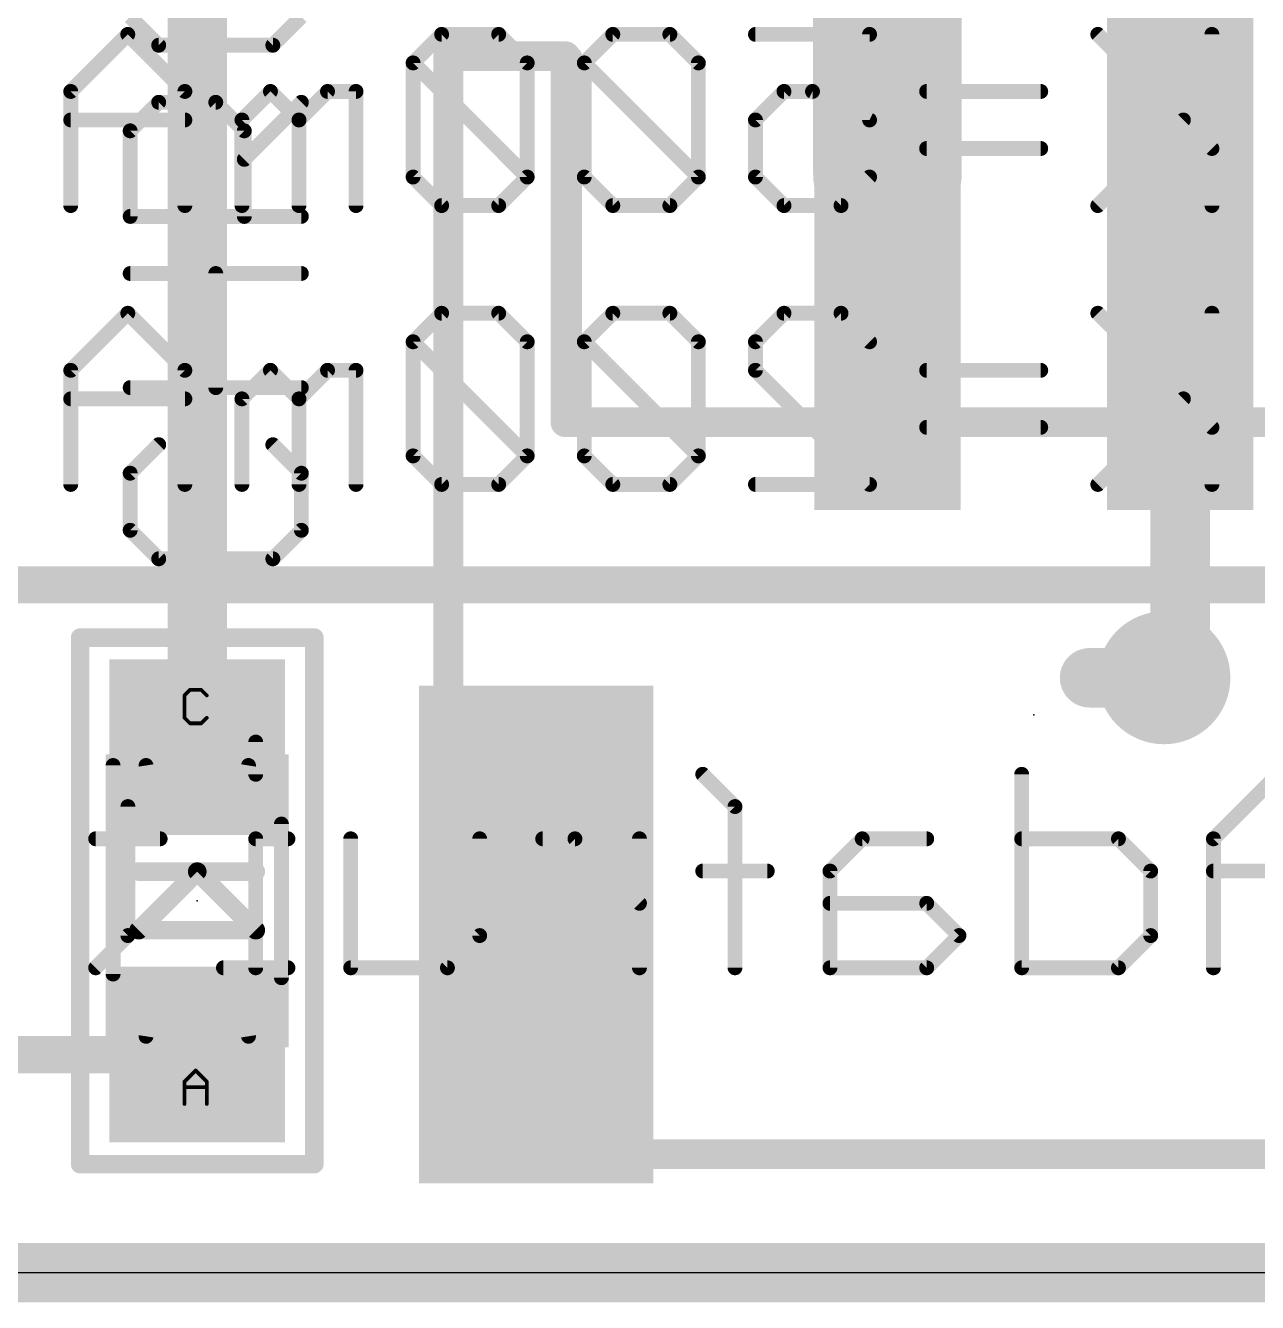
# Model space of a CAD drawing. Extents: x -0.2 to 35.2, y -0.2 to 35.2.
# Drawn here: x 17.62 to 26.04, y -0.2 to 8.52 of the extents above; entities that cross this region are included whole.
import ezdxf

# ---------------------------------------------------------------- set-up
doc = ezdxf.new("R2010")
doc.units = 0
for name, color, linetype in [('1', 12, 'CONTINUOUS'), ('16', 132, 'CONTINUOUS'), ('18', 110, 'CONTINUOUS'), ('20', 53, 'CONTINUOUS'), ('21', 40, 'CONTINUOUS'), ('22', 6, 'CONTINUOUS'), ('23', 53, 'CONTINUOUS'), ('51', 253, 'CONTINUOUS')]:
    doc.layers.add(name, color=color, linetype=linetype)

# ---------------------------------------------------------------- blocks, each defined once
blk = doc.blocks.new('RECT')
blk.add_solid([(-0.5, -0.5), (0.5, -0.5), (-0.5, 0.5), (0.5, 0.5)])
blk = doc.blocks.new('ROUNDV')
at = {"const_width": 0.5}
blk.add_lwpolyline([(0, -0.25, 1), (0, 0.25, 1), (0, -0.25)], format="xyb", dxfattribs=at)

msp = doc.modelspace()

# ---------------------------------------------------------------- linework, layer by layer
at = {"layer": '1'}
for points, const_width in [([(23.511, 11.938), (23.511, 7.51)], 1.016), ([(18.796, 3.59), (18.796, 10.734)], 0.4064), ([(25.511, 4.175), (25.511, 7.51)], 0.4064), ([(25.4, 4.064), (25.511, 4.175)], 0.4064), ([(16.256, 1.49), (18.796, 1.49)], 0.254)]:
    msp.add_lwpolyline(points, dxfattribs=dict(at, const_width=const_width))
for points, const_width in [([(23.257, 7.51, 1), (23.765, 7.51)], 0.508), ([(25.6126, 7.51, 1), (25.4094, 7.51)], 0.2032), ([(25.5828, 4.1032, 1), (25.4392, 4.2468)], 0.2032), ([(25.4094, 4.175, 1), (25.6126, 4.175)], 0.2032), ([(25.3282, 4.1358, 1), (25.4718, 3.9922)], 0.2032), ([(18.6944, 3.59, 1), (18.8976, 3.59)], 0.2032), ([(18.796, 1.4265, 1), (18.796, 1.5535)], 0.127)]:
    msp.add_lwpolyline(points, format="xyb", dxfattribs=dict(at, const_width=const_width))
at = {"layer": '16', "const_width": 0.4064}
for points in [[(24.892, 4.064), (25.4, 4.064)], [(35, 0), (0, 0)]]:
    msp.add_lwpolyline(points, dxfattribs=at)
at = {"layer": '16', "const_width": 0.2032}
for points in [[(24.892, 4.1656, 1), (24.892, 3.9624)], [(25.4, 3.9624, 1), (25.4, 4.1656)]]:
    msp.add_lwpolyline(points, format="xyb", dxfattribs=at)
at = {"layer": '20'}
msp.add_line((32, 0), (3, 0), dxfattribs=at)
at = {"layer": '21'}
for points, const_width in [([(18.3378, 8.5799), (18.5327, 8.385)], 0.1016), ([(19.3123, 8.385), (19.5072, 8.5799)], 0.1016), ([(18.5327, 8.385), (19.3123, 8.385)], 0.1016), ([(20.511, 4.31), (20.511, 8.31)], 0.127), ([(20.511, 8.31), (21.361, 8.31)], 0.127), ([(21.361, 8.31), (21.361, 5.81)], 0.127), ([(18.3378, 7.8003), (18.5327, 7.9952)], 0.1016), ([(18.5327, 7.9952), (18.9225, 7.9952)], 0.1016), ([(18.9225, 7.9952), (19.1174, 7.8003)], 0.1016), ([(19.1174, 7.6054), (19.5072, 7.9952)], 0.1016), ([(18.3378, 7.2156), (18.3378, 7.8003)], 0.1016), ([(19.1174, 7.8003), (19.1174, 7.2156)], 0.1016), ([(19.5072, 7.2156), (18.3378, 7.2156)], 0.1016), ([(18.3378, 6.8258), (19.5072, 6.8258)], 0.1016), ([(18.9225, 6.0462), (18.9225, 6.8258)], 0.1016), ([(19.5072, 6.0462), (18.3378, 6.0462)], 0.1016), ([(21.361, 5.81), (22.761, 5.81)], 0.127), ([(18.5327, 5.6564), (18.3378, 5.4615)], 0.1016), ([(19.5072, 5.4615), (19.3123, 5.6564)], 0.1016), ([(18.3378, 5.4615), (18.3378, 5.0717)], 0.1016), ([(19.5072, 5.0717), (19.5072, 5.4615)], 0.1016), ([(18.3378, 5.0717), (18.5327, 4.8768)], 0.1016), ([(19.3123, 4.8768), (19.5072, 5.0717)], 0.1016), ([(18.5327, 4.8768), (19.3123, 4.8768)], 0.1016), ([(17.996, 0.7415), (17.996, 4.3385)], 0.127), ([(17.996, 4.3385), (19.493, 4.3385)], 0.127), ([(19.496, 4.3385), (19.596, 4.3385)], 0.127), ([(19.596, 4.3385), (19.596, 0.7415)], 0.127), ([(18.396, 2.74), (18.796, 2.74)], 0.127), ([(18.796, 2.74), (18.396, 2.34)], 0.127), ([(18.796, 2.74), (19.196, 2.74)], 0.127), ([(19.196, 2.34), (18.796, 2.74)], 0.127), ([(18.396, 2.34), (19.196, 2.34)], 0.127), ([(26.761, 0.81), (22.261, 0.81)], 0.127), ([(19.369, 0.7415), (17.996, 0.7415)], 0.127), ([(19.493, 0.7415), (19.369, 0.7415)], 0.127), ([(19.596, 0.7415), (19.369, 0.7415)], 0.127)]:
    msp.add_lwpolyline(points, dxfattribs=dict(at, const_width=const_width))
for points, const_width in [([(18.5327, 8.4104, 1), (18.5327, 8.3596)], 0.0508), ([(18.5147, 8.367, 1), (18.5507, 8.403)], 0.0508), ([(19.2943, 8.403, 1), (19.3303, 8.367)], 0.0508), ([(19.3123, 8.3596, 1), (19.3123, 8.4104)], 0.0508), ([(20.511, 8.3418, 1), (20.511, 8.2782)], 0.0635), ([(20.5427, 8.31, 1), (20.4793, 8.31)], 0.0635), ([(21.3927, 8.31, 1), (21.3293, 8.31)], 0.0635), ([(21.361, 8.2782, 1), (21.361, 8.3418)], 0.0635), ([(18.5327, 8.0206, 1), (18.5327, 7.9698)], 0.0508), ([(18.5507, 7.9772, 1), (18.5147, 8.0132)], 0.0508), ([(18.9405, 8.0132, 1), (18.9045, 7.9772)], 0.0508), ([(18.9225, 7.9698, 1), (18.9225, 8.0206)], 0.0508), ([(19.5252, 7.9772, 1), (19.4892, 8.0132)], 0.0508), ([(18.3632, 7.8003, 1), (18.3124, 7.8003)], 0.0508), ([(19.1428, 7.8003, 1), (19.092, 7.8003)], 0.0508), ([(18.3198, 7.8183, 1), (18.3558, 7.7823)], 0.0508), ([(19.0994, 7.7823, 1), (19.1354, 7.8183)], 0.0508), ([(19.0994, 7.6234, 1), (19.1354, 7.5874)], 0.0508), ([(18.3378, 7.241, 1), (18.3378, 7.1902)], 0.0508), ([(18.3124, 7.2156, 1), (18.3632, 7.2156)], 0.0508), ([(19.092, 7.2156, 1), (19.1428, 7.2156)], 0.0508), ([(19.5072, 7.1902, 1), (19.5072, 7.241)], 0.0508), ([(18.3378, 6.8512, 1), (18.3378, 6.8004)], 0.0508), ([(18.9479, 6.8258, 1), (18.8971, 6.8258)], 0.0508), ([(19.5072, 6.8004, 1), (19.5072, 6.8512)], 0.0508), ([(18.3378, 6.0716, 1), (18.3378, 6.0208)], 0.0508), ([(18.8971, 6.0462, 1), (18.9479, 6.0462)], 0.0508), ([(19.5072, 6.0208, 1), (19.5072, 6.0716)], 0.0508), ([(21.361, 5.8418, 1), (21.361, 5.7783)], 0.0635), ([(22.761, 5.7783, 1), (22.761, 5.8418)], 0.0635), ([(21.3293, 5.81, 1), (21.3927, 5.81)], 0.0635), ([(18.5507, 5.6384, 1), (18.5147, 5.6744)], 0.0508), ([(19.3303, 5.6744, 1), (19.2943, 5.6384)], 0.0508), ([(18.3198, 5.4795, 1), (18.3558, 5.4435)], 0.0508), ([(18.3632, 5.4615, 1), (18.3124, 5.4615)], 0.0508), ([(19.5326, 5.4615, 1), (19.4818, 5.4615)], 0.0508), ([(19.4892, 5.4435, 1), (19.5252, 5.4795)], 0.0508), ([(18.3558, 5.0897, 1), (18.3198, 5.0537)], 0.0508), ([(18.3124, 5.0717, 1), (18.3632, 5.0717)], 0.0508), ([(19.4818, 5.0717, 1), (19.5326, 5.0717)], 0.0508), ([(19.5252, 5.0537, 1), (19.4892, 5.0897)], 0.0508), ([(18.5327, 4.9022, 1), (18.5327, 4.8514)], 0.0508), ([(18.5147, 4.8588, 1), (18.5507, 4.8948)], 0.0508), ([(19.2943, 4.8948, 1), (19.3303, 4.8588)], 0.0508), ([(19.3123, 4.8514, 1), (19.3123, 4.9022)], 0.0508), ([(17.996, 4.3702, 1), (17.996, 4.3068)], 0.0635), ([(18.0278, 4.3385, 1), (17.9643, 4.3385)], 0.0635), ([(19.496, 4.3702, 1), (19.496, 4.3068)], 0.0635), ([(19.493, 4.3068, 1), (19.493, 4.3702)], 0.0635), ([(19.6277, 4.3385, 1), (19.5643, 4.3385)], 0.0635), ([(19.596, 4.3068, 1), (19.596, 4.3702)], 0.0635), ([(20.4793, 4.31, 1), (20.5427, 4.31)], 0.0635), ([(18.396, 2.7718, 1), (18.396, 2.7083)], 0.0635), ([(18.8185, 2.7625, 1), (18.7735, 2.7175)], 0.0635), ([(18.796, 2.7718, 1), (18.796, 2.7083)], 0.0635), ([(18.8185, 2.7175, 1), (18.7735, 2.7625)], 0.0635), ([(18.796, 2.7083, 1), (18.796, 2.7718)], 0.0635), ([(19.196, 2.7083, 1), (19.196, 2.7718)], 0.0635), ([(18.3735, 2.3625, 1), (18.4185, 2.3175)], 0.0635), ([(18.396, 2.3718, 1), (18.396, 2.3083)], 0.0635), ([(19.1735, 2.3175, 1), (19.2185, 2.3625)], 0.0635), ([(19.196, 2.3083, 1), (19.196, 2.3718)], 0.0635), ([(22.261, 0.8417, 1), (22.261, 0.7783)], 0.0635), ([(17.996, 0.7732, 1), (17.996, 0.7098)], 0.0635), ([(19.369, 0.7732, 1), (19.369, 0.7098)], 0.0635), ([(19.369, 0.7732, 1), (19.369, 0.7098)], 0.0635), ([(19.369, 0.7098, 1), (19.369, 0.7732)], 0.0635), ([(19.493, 0.7098, 1), (19.493, 0.7732)], 0.0635), ([(19.596, 0.7098, 1), (19.596, 0.7732)], 0.0635), ([(17.9643, 0.7415, 1), (18.0278, 0.7415)], 0.0635), ([(19.5643, 0.7415, 1), (19.6277, 0.7415)], 0.0635)]:
    msp.add_lwpolyline(points, format="xyb", dxfattribs=dict(at, const_width=const_width))
at = {"layer": '22'}
for points, const_width in [([(18.3215, 8.4592), (17.9317, 8.0694)], 0.1016), ([(18.7113, 8.0694), (18.3215, 8.4592)], 0.1016), ([(20.4654, 8.4592), (20.2705, 8.2643)], 0.1016), ([(20.8552, 8.4592), (20.4654, 8.4592)], 0.1016), ([(21.0501, 8.2643), (20.8552, 8.4592)], 0.1016), ([(21.6348, 8.4592), (21.4399, 8.2643)], 0.1016), ([(22.0246, 8.4592), (21.6348, 8.4592)], 0.1016), ([(22.2195, 8.2643), (22.0246, 8.4592)], 0.1016), ([(22.6093, 8.4592), (23.3889, 8.4592)], 0.1016), ([(23.3889, 8.4592), (23.3889, 7.8745)], 0.1016), ([(25.7277, 7.6796), (24.9481, 8.4592)], 0.1016), ([(25.7277, 8.4592), (25.7277, 7.2898)], 0.1016), ([(20.2705, 8.2643), (20.2705, 7.4847)], 0.1016), ([(21.0501, 7.4847), (20.2705, 8.2643)], 0.1016), ([(21.0501, 7.4847), (21.0501, 8.2643)], 0.1016), ([(21.4399, 8.2643), (21.4399, 7.4847)], 0.1016), ([(22.2195, 7.4847), (21.4399, 8.2643)], 0.1016), ([(22.2195, 7.4847), (22.2195, 8.2643)], 0.1016), ([(17.9317, 8.0694), (17.9317, 7.2898)], 0.1016), ([(18.7113, 7.2898), (18.7113, 8.0694)], 0.1016), ([(19.296, 8.0694), (19.1011, 7.8745)], 0.1016), ([(19.4909, 7.8745), (19.296, 8.0694)], 0.1016), ([(19.6858, 8.0694), (19.4909, 7.8745)], 0.1016), ([(19.8807, 8.0694), (19.6858, 8.0694)], 0.1016), ([(19.8807, 7.2898), (19.8807, 8.0694)], 0.1016), ([(22.8042, 8.0694), (22.6093, 7.8745)], 0.1016), ([(22.9991, 8.0694), (22.8042, 8.0694)], 0.1016), ([(23.3889, 7.8745), (22.9991, 8.0694)], 0.1016), ([(24.5583, 8.0694), (23.7787, 8.0694)], 0.1016), ([(18.7113, 7.8745), (17.9317, 7.8745)], 0.1016), ([(19.1011, 7.8745), (19.1011, 7.2898)], 0.1016), ([(19.4909, 7.8745), (19.4909, 7.2898)], 0.1016), ([(22.6093, 7.8745), (22.6093, 7.4847)], 0.1016), ([(25.5328, 7.8745), (24.9481, 7.2898)], 0.1016), ([(24.5583, 7.6796), (23.7787, 7.6796)], 0.1016), ([(20.2705, 7.4847), (20.4654, 7.2898)], 0.1016), ([(20.8552, 7.2898), (21.0501, 7.4847)], 0.1016), ([(21.4399, 7.4847), (21.6348, 7.2898)], 0.1016), ([(22.0246, 7.2898), (22.2195, 7.4847)], 0.1016), ([(22.6093, 7.4847), (22.8042, 7.2898)], 0.1016), ([(23.194, 7.2898), (23.3889, 7.4847)], 0.1016), ([(20.4654, 7.2898), (20.8552, 7.2898)], 0.1016), ([(21.6348, 7.2898), (22.0246, 7.2898)], 0.1016), ([(22.8042, 7.2898), (23.194, 7.2898)], 0.1016), ([(18.3215, 6.5542), (17.9317, 6.1644)], 0.1016), ([(18.7113, 6.1644), (18.3215, 6.5542)], 0.1016), ([(20.4654, 6.5542), (20.2705, 6.3593)], 0.1016), ([(20.8552, 6.5542), (20.4654, 6.5542)], 0.1016), ([(21.0501, 6.3593), (20.8552, 6.5542)], 0.1016), ([(21.6348, 6.5542), (21.4399, 6.3593)], 0.1016), ([(22.0246, 6.5542), (21.6348, 6.5542)], 0.1016), ([(22.2195, 6.3593), (22.0246, 6.5542)], 0.1016), ([(22.6093, 6.3593), (22.8042, 6.5542)], 0.1016), ([(22.8042, 6.5542), (23.194, 6.5542)], 0.1016), ([(23.194, 6.5542), (23.3889, 6.3593)], 0.1016), ([(25.7277, 5.7746), (24.9481, 6.5542)], 0.1016), ([(25.7277, 6.5542), (25.7277, 5.3848)], 0.1016), ([(20.2705, 6.3593), (20.2705, 5.5797)], 0.1016), ([(21.0501, 5.5797), (20.2705, 6.3593)], 0.1016), ([(21.0501, 5.5797), (21.0501, 6.3593)], 0.1016), ([(21.4399, 6.3593), (21.4399, 5.5797)], 0.1016), ([(22.2195, 5.5797), (21.4399, 6.3593)], 0.1016), ([(22.2195, 5.5797), (22.2195, 6.3593)], 0.1016), ([(22.6093, 6.1644), (22.6093, 6.3593)], 0.1016), ([(17.9317, 6.1644), (17.9317, 5.3848)], 0.1016), ([(18.7113, 5.3848), (18.7113, 6.1644)], 0.1016), ([(19.296, 6.1644), (19.1011, 5.9695)], 0.1016), ([(19.4909, 5.9695), (19.296, 6.1644)], 0.1016), ([(19.6858, 6.1644), (19.4909, 5.9695)], 0.1016), ([(19.8807, 6.1644), (19.6858, 6.1644)], 0.1016), ([(19.8807, 5.3848), (19.8807, 6.1644)], 0.1016), ([(23.3889, 5.3848), (22.6093, 6.1644)], 0.1016), ([(24.5583, 6.1644), (23.7787, 6.1644)], 0.1016), ([(18.7113, 5.9695), (17.9317, 5.9695)], 0.1016), ([(19.1011, 5.9695), (19.1011, 5.3848)], 0.1016), ([(19.4909, 5.9695), (19.4909, 5.3848)], 0.1016), ([(25.5328, 5.9695), (24.9481, 5.3848)], 0.1016), ([(24.5583, 5.7746), (23.7787, 5.7746)], 0.1016), ([(20.2705, 5.5797), (20.4654, 5.3848)], 0.1016), ([(20.8552, 5.3848), (21.0501, 5.5797)], 0.1016), ([(21.4399, 5.5797), (21.6348, 5.3848)], 0.1016), ([(22.0246, 5.3848), (22.2195, 5.5797)], 0.1016), ([(20.4654, 5.3848), (20.8552, 5.3848)], 0.1016), ([(21.6348, 5.3848), (22.0246, 5.3848)], 0.1016), ([(22.6093, 5.3848), (23.3889, 5.3848)], 0.1016), ([(29.718, 4.699), (4.572, 4.699)], 0.254), ([(19.1954, 3.6251), (19.1954, 3.4047)], 0.1016), ([(22.4697, 3.1844), (22.2494, 3.4047)], 0.1016), ([(24.4282, 3.4047), (24.4282, 2.0828)], 0.1016), ([(26.1786, 3.4047), (25.7379, 2.9641)], 0.1016), ([(18.3222, 3.1844), (18.3222, 2.3031)], 0.1016), ([(22.4697, 2.0828), (22.4697, 3.1844)], 0.1016), ([(18.5426, 2.9641), (18.1019, 2.9641)], 0.1016), ([(19.4157, 2.9641), (19.1954, 2.9641)], 0.1016), ([(19.1954, 2.9641), (19.1954, 2.0828)], 0.1016), ([(19.8442, 2.0828), (19.8442, 2.9641)], 0.1016), ([(20.7254, 2.9641), (20.7254, 2.3031)], 0.1016), ([(21.3762, 2.9641), (21.1559, 2.9641)], 0.1016), ([(21.8169, 2.5234), (21.3762, 2.9641)], 0.1016), ([(21.8169, 2.0828), (21.8169, 2.9641)], 0.1016), ([(23.3388, 2.9641), (23.1185, 2.7438)], 0.1016), ([(23.7794, 2.9641), (23.3388, 2.9641)], 0.1016), ([(25.0892, 2.9641), (24.4282, 2.9641)], 0.1016), ([(25.3095, 2.7438), (25.0892, 2.9641)], 0.1016), ([(25.7379, 2.9641), (25.7379, 2.0828)], 0.1016), ([(22.69, 2.7438), (22.2494, 2.7438)], 0.1016), ([(23.1185, 2.7438), (23.1185, 2.0828)], 0.1016), ([(25.3095, 2.3031), (25.3095, 2.7438)], 0.1016), ([(26.6192, 2.7438), (25.7379, 2.7438)], 0.1016), ([(23.7794, 2.5234), (23.1185, 2.5234)], 0.1016), ([(23.9998, 2.3031), (23.7794, 2.5234)], 0.1016), ([(18.3222, 2.3031), (18.1019, 2.0828)], 0.1016), ([(20.7254, 2.3031), (20.5051, 2.0828)], 0.1016), ([(23.7794, 2.0828), (23.9998, 2.3031)], 0.1016), ([(25.0892, 2.0828), (25.3095, 2.3031)], 0.1016), ([(19.4157, 2.0828), (18.9751, 2.0828)], 0.1016), ([(20.5051, 2.0828), (19.8442, 2.0828)], 0.1016), ([(23.1185, 2.0828), (23.7794, 2.0828)], 0.1016), ([(24.4282, 2.0828), (25.0892, 2.0828)], 0.1016)]:
    msp.add_lwpolyline(points, dxfattribs=dict(at, const_width=const_width))
at = {"layer": '22', "const_width": 0.0508}
for points in [[(18.3395, 8.4772, 1), (18.3036, 8.4412)], [(18.3395, 8.4412, 1), (18.3036, 8.4772)], [(20.4654, 8.4846, 1), (20.4654, 8.4338)], [(20.4834, 8.4412, 1), (20.4475, 8.4772)], [(20.8732, 8.4772, 1), (20.8373, 8.4412)], [(20.8552, 8.4338, 1), (20.8552, 8.4846)], [(21.6348, 8.4846, 1), (21.6348, 8.4338)], [(21.6528, 8.4412, 1), (21.6169, 8.4772)], [(22.0426, 8.4772, 1), (22.0067, 8.4412)], [(22.0246, 8.4338, 1), (22.0246, 8.4846)], [(22.6093, 8.4846, 1), (22.6093, 8.4338)], [(23.4143, 8.4592, 1), (23.3635, 8.4592)], [(23.3889, 8.4338, 1), (23.3889, 8.4846)], [(24.9661, 8.4772, 1), (24.9302, 8.4412)], [(25.7531, 8.4592, 1), (25.7023, 8.4592)], [(20.2959, 8.2643, 1), (20.2451, 8.2643)], [(20.2885, 8.2823, 1), (20.2526, 8.2463)], [(20.2526, 8.2823, 1), (20.2885, 8.2463)], [(21.0755, 8.2643, 1), (21.0247, 8.2643)], [(21.0322, 8.2463, 1), (21.0681, 8.2823)], [(21.4653, 8.2643, 1), (21.4145, 8.2643)], [(21.4579, 8.2823, 1), (21.422, 8.2463)], [(21.422, 8.2823, 1), (21.4579, 8.2463)], [(22.2449, 8.2643, 1), (22.1941, 8.2643)], [(22.2016, 8.2463, 1), (22.2375, 8.2823)], [(17.9571, 8.0694, 1), (17.9063, 8.0694)], [(17.9138, 8.0874, 1), (17.9497, 8.0514)], [(18.7367, 8.0694, 1), (18.6859, 8.0694)], [(18.6934, 8.0514, 1), (18.7293, 8.0874)], [(19.314, 8.0874, 1), (19.2781, 8.0514)], [(19.314, 8.0514, 1), (19.2781, 8.0874)], [(19.6858, 8.0948, 1), (19.6858, 8.044)], [(19.7038, 8.0514, 1), (19.6679, 8.0874)], [(19.9061, 8.0694, 1), (19.8553, 8.0694)], [(19.8807, 8.044, 1), (19.8807, 8.0948)], [(22.8042, 8.0948, 1), (22.8042, 8.044)], [(22.8222, 8.0514, 1), (22.7863, 8.0874)], [(23.0105, 8.0921, 1), (22.9878, 8.0467)], [(22.9991, 8.044, 1), (22.9991, 8.0948)], [(23.7787, 8.0948, 1), (23.7787, 8.044)], [(24.5583, 8.044, 1), (24.5583, 8.0948)], [(17.9317, 7.8999, 1), (17.9317, 7.8491)], [(18.7113, 7.8491, 1), (18.7113, 7.8999)], [(19.1265, 7.8745, 1), (19.0757, 7.8745)], [(19.0832, 7.8925, 1), (19.1191, 7.8565)], [(19.5163, 7.8745, 1), (19.4655, 7.8745)], [(19.473, 7.8925, 1), (19.5089, 7.8565)], [(19.473, 7.8565, 1), (19.5089, 7.8925)], [(22.6347, 7.8745, 1), (22.5839, 7.8745)], [(22.5914, 7.8925, 1), (22.6273, 7.8565)], [(23.3635, 7.8745, 1), (23.4143, 7.8745)], [(23.3776, 7.8518, 1), (23.4003, 7.8972)], [(25.5508, 7.8565, 1), (25.5149, 7.8925)], [(23.7787, 7.705, 1), (23.7787, 7.6542)], [(24.5583, 7.6542, 1), (24.5583, 7.705)], [(25.7097, 7.6616, 1), (25.7457, 7.6976)], [(20.2885, 7.5027, 1), (20.2526, 7.4667)], [(20.2451, 7.4847, 1), (20.2959, 7.4847)], [(21.0247, 7.4847, 1), (21.0755, 7.4847)], [(21.0681, 7.4667, 1), (21.0322, 7.5027)], [(21.0322, 7.4667, 1), (21.0681, 7.5027)], [(21.4579, 7.5027, 1), (21.422, 7.4667)], [(21.4145, 7.4847, 1), (21.4653, 7.4847)], [(22.1941, 7.4847, 1), (22.2449, 7.4847)], [(22.2375, 7.4667, 1), (22.2016, 7.5027)], [(22.2016, 7.4667, 1), (22.2375, 7.5027)], [(22.6273, 7.5027, 1), (22.5914, 7.4667)], [(22.5839, 7.4847, 1), (22.6347, 7.4847)], [(23.4069, 7.4667, 1), (23.371, 7.5027)], [(20.4654, 7.3152, 1), (20.4654, 7.2644)], [(20.4475, 7.2718, 1), (20.4834, 7.3078)], [(20.8373, 7.3078, 1), (20.8732, 7.2718)], [(20.8552, 7.2644, 1), (20.8552, 7.3152)], [(21.6348, 7.3152, 1), (21.6348, 7.2644)], [(21.6169, 7.2718, 1), (21.6528, 7.3078)], [(22.0067, 7.3078, 1), (22.0426, 7.2718)], [(22.0246, 7.2644, 1), (22.0246, 7.3152)], [(22.8042, 7.3152, 1), (22.8042, 7.2644)], [(22.7863, 7.2718, 1), (22.8222, 7.3078)], [(23.1761, 7.3078, 1), (23.212, 7.2718)], [(23.194, 7.2644, 1), (23.194, 7.3152)], [(24.9302, 7.3078, 1), (24.9661, 7.2718)], [(17.9063, 7.2898, 1), (17.9571, 7.2898)], [(18.6859, 7.2898, 1), (18.7367, 7.2898)], [(19.0757, 7.2898, 1), (19.1265, 7.2898)], [(19.4655, 7.2898, 1), (19.5163, 7.2898)], [(19.8553, 7.2898, 1), (19.9061, 7.2898)], [(25.7023, 7.2898, 1), (25.7531, 7.2898)], [(18.3395, 6.5722, 1), (18.3036, 6.5362)], [(18.3395, 6.5362, 1), (18.3036, 6.5722)], [(20.4654, 6.5796, 1), (20.4654, 6.5288)], [(20.4834, 6.5362, 1), (20.4475, 6.5722)], [(20.8732, 6.5722, 1), (20.8373, 6.5362)], [(20.8552, 6.5288, 1), (20.8552, 6.5796)], [(21.6348, 6.5796, 1), (21.6348, 6.5288)], [(21.6528, 6.5362, 1), (21.6169, 6.5722)], [(22.0426, 6.5722, 1), (22.0067, 6.5362)], [(22.0246, 6.5288, 1), (22.0246, 6.5796)], [(22.8042, 6.5796, 1), (22.8042, 6.5288)], [(22.8222, 6.5362, 1), (22.7863, 6.5722)], [(23.212, 6.5722, 1), (23.1761, 6.5362)], [(23.194, 6.5288, 1), (23.194, 6.5796)], [(24.9661, 6.5722, 1), (24.9302, 6.5362)], [(25.7531, 6.5542, 1), (25.7023, 6.5542)], [(20.2959, 6.3593, 1), (20.2451, 6.3593)], [(20.2885, 6.3773, 1), (20.2526, 6.3413)], [(20.2526, 6.3773, 1), (20.2885, 6.3413)], [(21.0755, 6.3593, 1), (21.0247, 6.3593)], [(21.0322, 6.3413, 1), (21.0681, 6.3773)], [(21.4653, 6.3593, 1), (21.4145, 6.3593)], [(21.4579, 6.3773, 1), (21.422, 6.3413)], [(21.422, 6.3773, 1), (21.4579, 6.3413)], [(22.2449, 6.3593, 1), (22.1941, 6.3593)], [(22.2016, 6.3413, 1), (22.2375, 6.3773)], [(22.6347, 6.3593, 1), (22.5839, 6.3593)], [(22.5914, 6.3773, 1), (22.6273, 6.3413)], [(23.371, 6.3413, 1), (23.4069, 6.3773)], [(17.9571, 6.1644, 1), (17.9063, 6.1644)], [(17.9138, 6.1824, 1), (17.9497, 6.1464)], [(18.7367, 6.1644, 1), (18.6859, 6.1644)], [(18.6934, 6.1464, 1), (18.7293, 6.1824)], [(19.314, 6.1824, 1), (19.2781, 6.1464)], [(19.314, 6.1464, 1), (19.2781, 6.1824)], [(19.6858, 6.1898, 1), (19.6858, 6.139)], [(19.7038, 6.1464, 1), (19.6679, 6.1824)], [(19.9061, 6.1644, 1), (19.8553, 6.1644)], [(19.8807, 6.139, 1), (19.8807, 6.1898)], [(22.6273, 6.1824, 1), (22.5914, 6.1464)], [(23.7787, 6.1898, 1), (23.7787, 6.139)], [(24.5583, 6.139, 1), (24.5583, 6.1898)], [(22.5839, 6.1644, 1), (22.6347, 6.1644)], [(17.9317, 5.9949, 1), (17.9317, 5.9441)], [(18.7113, 5.9441, 1), (18.7113, 5.9949)], [(19.1265, 5.9695, 1), (19.0757, 5.9695)], [(19.5163, 5.9695, 1), (19.4655, 5.9695)], [(25.5508, 5.9515, 1), (25.5149, 5.9875)], [(19.0832, 5.9875, 1), (19.1191, 5.9515)], [(19.473, 5.9875, 1), (19.5089, 5.9515)], [(19.473, 5.9515, 1), (19.5089, 5.9875)], [(23.7787, 5.8, 1), (23.7787, 5.7492)], [(24.5583, 5.7492, 1), (24.5583, 5.8)], [(25.7097, 5.7566, 1), (25.7457, 5.7926)], [(20.2885, 5.5977, 1), (20.2526, 5.5617)], [(20.2451, 5.5797, 1), (20.2959, 5.5797)], [(21.0247, 5.5797, 1), (21.0755, 5.5797)], [(21.0681, 5.5617, 1), (21.0322, 5.5977)], [(21.0322, 5.5617, 1), (21.0681, 5.5977)], [(21.4579, 5.5977, 1), (21.422, 5.5617)], [(21.4145, 5.5797, 1), (21.4653, 5.5797)], [(22.1941, 5.5797, 1), (22.2449, 5.5797)], [(22.2375, 5.5617, 1), (22.2016, 5.5977)], [(22.2016, 5.5617, 1), (22.2375, 5.5977)], [(17.9063, 5.3848, 1), (17.9571, 5.3848)], [(18.6859, 5.3848, 1), (18.7367, 5.3848)], [(19.0757, 5.3848, 1), (19.1265, 5.3848)], [(19.4655, 5.3848, 1), (19.5163, 5.3848)], [(19.8553, 5.3848, 1), (19.9061, 5.3848)], [(20.4654, 5.4102, 1), (20.4654, 5.3594)], [(20.4475, 5.3668, 1), (20.4834, 5.4028)], [(20.8373, 5.4028, 1), (20.8732, 5.3668)], [(20.8552, 5.3594, 1), (20.8552, 5.4102)], [(21.6348, 5.4102, 1), (21.6348, 5.3594)], [(21.6169, 5.3668, 1), (21.6528, 5.4028)], [(22.0067, 5.4028, 1), (22.0426, 5.3668)], [(22.0246, 5.3594, 1), (22.0246, 5.4102)], [(22.6093, 5.4102, 1), (22.6093, 5.3594)], [(23.371, 5.3668, 1), (23.4069, 5.4028)], [(23.3889, 5.3594, 1), (23.3889, 5.4102)], [(24.9302, 5.4028, 1), (24.9661, 5.3668)], [(25.7023, 5.3848, 1), (25.7531, 5.3848)], [(19.2208, 3.6251, 1), (19.17, 3.6251)], [(19.17, 3.4047, 1), (19.2208, 3.4047)], [(22.2673, 3.4227, 1), (22.2314, 3.3868)], [(24.4536, 3.4047, 1), (24.4028, 3.4047)], [(18.3476, 3.1844, 1), (18.2968, 3.1844)], [(22.4951, 3.1844, 1), (22.4443, 3.1844)], [(22.4517, 3.1664, 1), (22.4877, 3.2024)], [(18.1019, 2.9895, 1), (18.1019, 2.9387)], [(18.5426, 2.9387, 1), (18.5426, 2.9895)], [(19.1954, 2.9895, 1), (19.1954, 2.9387)], [(19.2208, 2.9641, 1), (19.17, 2.9641)], [(19.4157, 2.9387, 1), (19.4157, 2.9895)], [(19.8696, 2.9641, 1), (19.8188, 2.9641)], [(20.7508, 2.9641, 1), (20.7, 2.9641)], [(21.1559, 2.9895, 1), (21.1559, 2.9387)], [(21.3942, 2.982, 1), (21.3583, 2.9461)], [(21.3762, 2.9387, 1), (21.3762, 2.9895)], [(21.8423, 2.9641, 1), (21.7915, 2.9641)], [(23.3388, 2.9895, 1), (23.3388, 2.9387)], [(23.3567, 2.9461, 1), (23.3208, 2.982)], [(23.7794, 2.9387, 1), (23.7794, 2.9895)], [(24.4282, 2.9895, 1), (24.4282, 2.9387)], [(25.1071, 2.982, 1), (25.0712, 2.9461)], [(25.0892, 2.9387, 1), (25.0892, 2.9895)], [(25.7633, 2.9641, 1), (25.7125, 2.9641)], [(25.72, 2.982, 1), (25.7559, 2.9461)], [(22.2494, 2.7692, 1), (22.2494, 2.7184)], [(22.69, 2.7184, 1), (22.69, 2.7692)], [(23.1439, 2.7438, 1), (23.0931, 2.7438)], [(25.3349, 2.7438, 1), (25.2841, 2.7438)], [(25.7379, 2.7692, 1), (25.7379, 2.7184)], [(23.1005, 2.7617, 1), (23.1364, 2.7258)], [(25.2915, 2.7258, 1), (25.3274, 2.7617)], [(21.7989, 2.5055, 1), (21.8348, 2.5414)], [(23.1185, 2.5488, 1), (23.1185, 2.498)], [(23.7974, 2.5414, 1), (23.7615, 2.5055)], [(23.7794, 2.498, 1), (23.7794, 2.5488)], [(18.2968, 2.3031, 1), (18.3476, 2.3031)], [(18.3402, 2.2852, 1), (18.3043, 2.3211)], [(20.7, 2.3031, 1), (20.7508, 2.3031)], [(20.7434, 2.2852, 1), (20.7075, 2.3211)], [(24.0177, 2.2852, 1), (23.9818, 2.3211)], [(23.9818, 2.2852, 1), (24.0177, 2.3211)], [(25.2841, 2.3031, 1), (25.3349, 2.3031)], [(25.3274, 2.2852, 1), (25.2915, 2.3211)], [(18.084, 2.1008, 1), (18.1199, 2.0648)], [(18.9751, 2.1082, 1), (18.9751, 2.0574)], [(19.17, 2.0828, 1), (19.2208, 2.0828)], [(19.4157, 2.0574, 1), (19.4157, 2.1082)], [(19.8442, 2.1082, 1), (19.8442, 2.0574)], [(19.8188, 2.0828, 1), (19.8696, 2.0828)], [(20.4872, 2.1008, 1), (20.5231, 2.0648)], [(20.5051, 2.0574, 1), (20.5051, 2.1082)], [(21.7915, 2.0828, 1), (21.8423, 2.0828)], [(22.4443, 2.0828, 1), (22.4951, 2.0828)], [(23.1185, 2.1082, 1), (23.1185, 2.0574)], [(23.0931, 2.0828, 1), (23.1439, 2.0828)], [(23.7615, 2.1008, 1), (23.7974, 2.0648)], [(23.7794, 2.0574, 1), (23.7794, 2.1082)], [(24.4282, 2.1082, 1), (24.4282, 2.0574)], [(24.4028, 2.0828, 1), (24.4536, 2.0828)], [(25.0712, 2.1008, 1), (25.1071, 2.0648)], [(25.0892, 2.0574, 1), (25.0892, 2.1082)], [(25.7125, 2.0828, 1), (25.7633, 2.0828)]]:
    msp.add_lwpolyline(points, format="xyb", dxfattribs=at)
at = {"layer": '23'}
for p in [(24.511, 3.81), (18.796, 2.54)]:
    msp.add_point(p, dxfattribs=at)
at = {"layer": '51'}
for points, const_width in [([(20.511, 0.81), (20.511, 8.31)], 0.2032), ([(20.511, 8.31), (21.311, 8.31)], 0.2032), ([(21.311, 8.31), (21.311, 5.81)], 0.2032), ([(21.311, 5.81), (27.711, 5.81)], 0.2032), ([(18.7468, 3.9815), (18.7087, 3.9434)], 0.0254), ([(18.7087, 3.9434), (18.7087, 3.7908)], 0.0254), ([(18.8231, 3.9815), (18.7468, 3.9815)], 0.0254), ([(18.8612, 3.9434), (18.8231, 3.9815)], 0.0254), ([(18.7087, 3.7908), (18.7468, 3.7527)], 0.0254), ([(18.7468, 3.7527), (18.8231, 3.7527)], 0.0254), ([(18.8231, 3.7527), (18.8612, 3.7908)], 0.0254), ([(18.221, 2.04), (18.221, 3.465)], 0.1016), ([(19.371, 3.065), (19.371, 2.015)], 0.1016), ([(18.7087, 1.3052), (18.785, 1.3815)], 0.0254), ([(18.7087, 1.1527), (18.7087, 1.3052)], 0.0254), ([(18.785, 1.3815), (18.8612, 1.3052)], 0.0254), ([(18.8612, 1.3052), (18.8612, 1.1527)], 0.0254), ([(18.7087, 1.2671), (18.8612, 1.2671)], 0.0254), ([(28.511, 0.81), (20.511, 0.81)], 0.2032)]:
    msp.add_lwpolyline(points, dxfattribs=dict(at, const_width=const_width))
for points, const_width in [([(20.5618, 8.31, 1), (20.4602, 8.31)], 0.1016), ([(20.511, 8.3608, 1), (20.511, 8.2592)], 0.1016), ([(21.3618, 8.31, 1), (21.2602, 8.31)], 0.1016), ([(21.311, 8.2592, 1), (21.311, 8.3608)], 0.1016), ([(21.311, 5.8608, 1), (21.311, 5.7592)], 0.1016), ([(21.2602, 5.81, 1), (21.3618, 5.81)], 0.1016), ([(18.7151, 3.9434, 1), (18.7023, 3.9434)], 0.0127), ([(18.7042, 3.9479, 1), (18.7132, 3.9389)], 0.0127), ([(18.7468, 3.9878, 1), (18.7468, 3.9751)], 0.0127), ([(18.7513, 3.977, 1), (18.7423, 3.986)], 0.0127), ([(18.8276, 3.986, 1), (18.8186, 3.977)], 0.0127), ([(18.8231, 3.9751, 1), (18.8231, 3.9878)], 0.0127), ([(18.8567, 3.9389, 1), (18.8657, 3.9479)], 0.0127), ([(18.7023, 3.7908, 1), (18.7151, 3.7908)], 0.0127), ([(18.7132, 3.7953, 1), (18.7042, 3.7863)], 0.0127), ([(18.7468, 3.7591, 1), (18.7468, 3.7464)], 0.0127), ([(18.7423, 3.7482, 1), (18.7513, 3.7572)], 0.0127), ([(18.8186, 3.7572, 1), (18.8276, 3.7482)], 0.0127), ([(18.8231, 3.7464, 1), (18.8231, 3.7591)], 0.0127), ([(18.8657, 3.7863, 1), (18.8567, 3.7953)], 0.0127), ([(18.2464, 3.465, 1), (18.1956, 3.465)], 0.0508), ([(18.346, 3.287, 1), (18.346, 3.493, 1), (18.346, 3.287)], 0.0762), ([(18.446, 3.465, 0.8571), (19.146, 3.465)], 0.1016), ([(18.4711, 3.4689, 1), (18.4209, 3.4611)], 0.0508), ([(19.1711, 3.4611, 1), (19.1209, 3.4689)], 0.0508), ([(19.3964, 3.065, 1), (19.3456, 3.065)], 0.0508), ([(18.1956, 2.04, 1), (18.2464, 2.04)], 0.0508), ([(19.3456, 2.015, 1), (19.3964, 2.015)], 0.0508), ([(19.146, 1.615, 0.8571), (18.446, 1.615)], 0.1016), ([(18.4209, 1.6189, 1), (18.4711, 1.6111)], 0.0508), ([(19.1209, 1.6111, 1), (19.1711, 1.6189)], 0.0508), ([(18.7151, 1.3052, 1), (18.7023, 1.3052)], 0.0127), ([(18.7042, 1.3097, 1), (18.7132, 1.3007)], 0.0127), ([(18.7895, 1.386, 1), (18.7805, 1.377)], 0.0127), ([(18.7895, 1.377, 1), (18.7805, 1.386)], 0.0127), ([(18.8676, 1.3052, 1), (18.8549, 1.3052)], 0.0127), ([(18.8567, 1.3007, 1), (18.8657, 1.3097)], 0.0127), ([(18.7087, 1.2734, 1), (18.7087, 1.2607)], 0.0127), ([(18.8612, 1.2607, 1), (18.8612, 1.2734)], 0.0127), ([(18.7023, 1.1527, 1), (18.7151, 1.1527)], 0.0127), ([(18.8549, 1.1527, 1), (18.8676, 1.1527)], 0.0127), ([(20.511, 0.8608, 1), (20.511, 0.7592)], 0.1016), ([(20.4602, 0.81, 1), (20.5618, 0.81)], 0.1016)]:
    msp.add_lwpolyline(points, format="xyb", dxfattribs=dict(at, const_width=const_width))

# ---------------------------------------------------------------- block references
at = {"layer": '1', "yscale": 4.6, "rotation": 180}
for p in [(23.511, 7.51), (25.511, 7.51)]:
    msp.add_blockref('RECT', p, dxfattribs=at)
at = {"layer": '1', "xscale": 1.2, "yscale": 1.2}
for p in [(18.796, 3.59), (18.796, 1.49)]:
    msp.add_blockref('RECT', p, dxfattribs=at)
at = {"layer": '1', "xscale": 3.4, "yscale": 1.6, "rotation": 270}
msp.add_blockref('RECT', (21.111, 2.31), dxfattribs=at)
at = {"layer": '18', "xscale": 0.908, "yscale": 0.908}
msp.add_blockref('ROUNDV', (25.4, 4.064), dxfattribs=at)
msp.add_blockref('ROUNDV', (25.4, 4.064), dxfattribs=at)
at = {"layer": '51'}
for p, xscale, yscale in [((18.3335, 3.5025), 0.325, 0.075), ((19.2585, 3.29), 0.325, 0.5), ((18.346, 3.171), 0.3, 0.262), ((18.546, 3.165), 0.15, 0.25), ((19.046, 3.165), 0.15, 0.25), ((18.796, 3.1275), 0.4, 0.175), ((18.3335, 1.79), 0.325, 0.5), ((18.546, 1.915), 0.15, 0.25), ((18.796, 1.9525), 0.4, 0.175), ((19.046, 1.915), 0.15, 0.25), ((19.2585, 1.79), 0.325, 0.5)]:
    msp.add_blockref('RECT', p, dxfattribs=dict(at, xscale=xscale, yscale=yscale))

doc.saveas('drawing.dxf')
